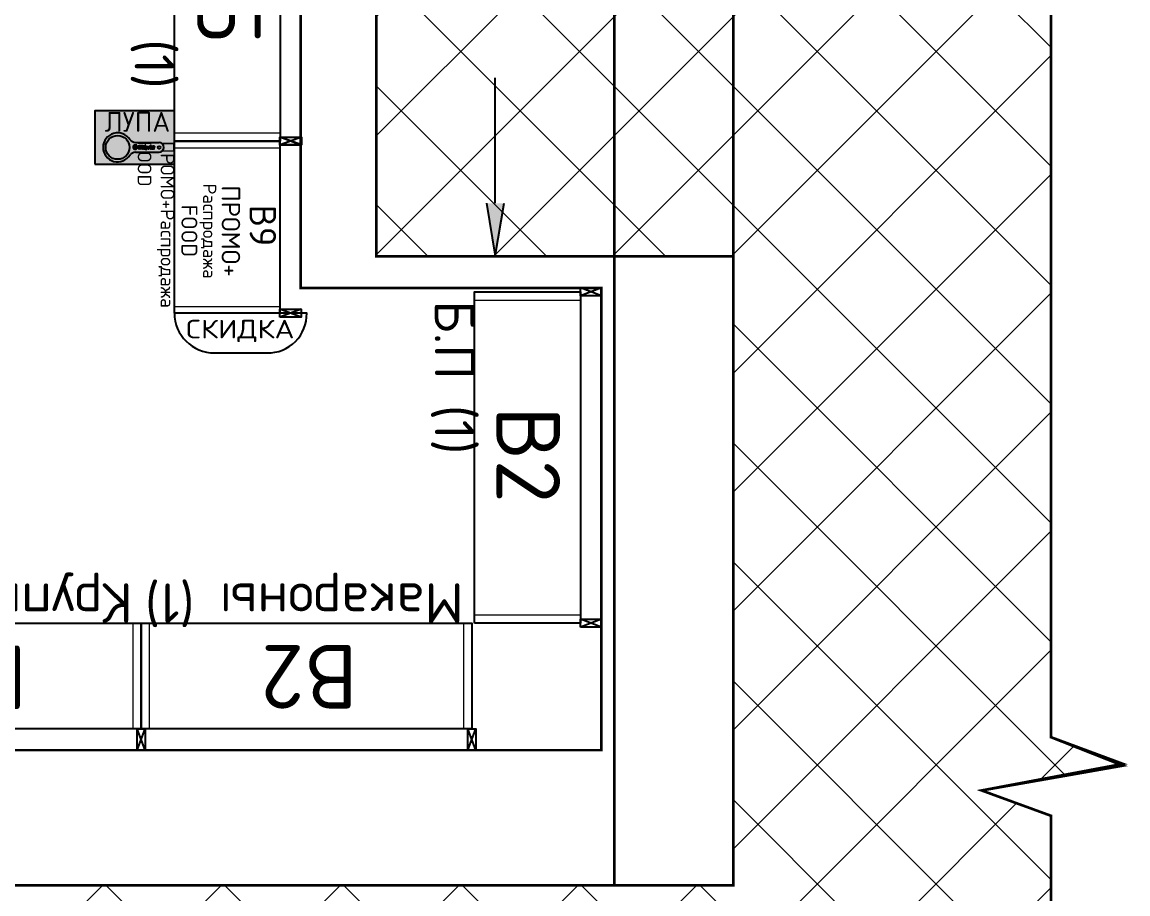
# Model space of a CAD drawing. Extents: x 2032930 to 2119419, y 2254097 to 2318481.
# Drawn here: x 2089750 to 2093928, y 2288472 to 2291763 of the extents above; entities that cross this region are included whole.
import ezdxf
from ezdxf.enums import TextEntityAlignment as Align

# ---------------------------------------------------------------- set-up
doc = ezdxf.new("R2010")
doc.units = 0
doc.header["$LTSCALE"] = 50
doc.layers.get('0').update_dxf_attribs({"linetype": 'CONTINUOUS'})
for name, color, linetype in [('Внутренняя навигация', 7, 'CONTINUOUS'), ('ПОКУПАТЕЛЬСКИЕ ПОТОКИ', 7, 'CONTINUOUS'), ('ТО_ТП', 6, 'CONTINUOUS'), ('ТО_ТП_JDA', 6, 'CONTINUOUS'), ('ТО_ТП_ТЕКСТ JDA', 7, 'CONTINUOUS'), ('ТО_ТП_ХОЛОД', 5, 'CONTINUOUS'), ('ТОВАРНЫЕ ГРУППЫ JDA', 7, 'CONTINUOUS')]:
    doc.layers.add(name, color=color, linetype=linetype)
doc.layers.add('Стены обмер', color=250, linetype='CONTINUOUS', lineweight=20)
doc.layers.add('Территория собственника', color=7, linetype='CONTINUOUS', lineweight=18)
doc.styles.get("Standard").update_dxf_attribs({"font": 'isocpeur.ttf'})

# ---------------------------------------------------------------- blocks, each defined once
blk = doc.blocks.new('*U524')
at = {"layer": 'ТОВАРНЫЕ ГРУППЫ JDA', "insert": (0, 0), "char_height": 150, "width": 1250.407, "attachment_point": 1}
blk.add_mtext('Крупы (1)', dxfattribs=at)
blk = doc.blocks.new('*U534')
at = {"layer": 'ТОВАРНЫЕ ГРУППЫ JDA', "insert": (0, 0), "char_height": 150, "width": 1248, "attachment_point": 1}
blk.add_mtext('Макароны (1)', dxfattribs=at)
blk = doc.blocks.new('*U399')
at = {"layer": 'ТОВАРНЫЕ ГРУППЫ JDA', "insert": (0, 0), "char_height": 150, "width": 1250, "attachment_point": 1}
blk.add_mtext('Б.П (1)', dxfattribs=at)
blk = doc.blocks.new('В15 стеллаж 400')
at = {"layer": 'ТО_ТП', "color": 212, "lineweight": 5}
for p, q in [((-1233.9, -480), (-1233.9, -80)), ((-46.1, -480), (-46.1, -80))]:
    blk.add_line(p, q, dxfattribs=at)
at = {"layer": 'ТО_ТП_JDA'}
blk.add_lwpolyline([(-15, -480), (-1265, -480), (-1265, -80), (-15, -80)], close=True, dxfattribs=at)
at = {"layer": 'ТО_ТП_ТЕКСТ JDA', "lineweight": 40}
blk.add_text('В15', height=240, dxfattribs=at).set_placement((-628.2, -393.9), align=Align.CENTER)
blk = doc.blocks.new('СБ Стойка H1700')
at = {"layer": 'ТО_ТП', "color": 212}
for p, q in [((-30, 0), (0, -80)), ((0, 0), (-30, -80))]:
    blk.add_line(p, q, dxfattribs=at)
blk.add_lwpolyline([(0, -80), (-30, -80), (-30, 0), (0, 0)], close=True, dxfattribs=at)
blk = doc.blocks.new('*U275')
at = {"layer": 'ТО_ТП'}
for p in [(-1250, 0), (0, 0), (0, 0), (0, 0), (-1250, 0)]:
    blk.add_blockref('СБ Стойка H1700', p, dxfattribs=at)
at = {"layer": 'ТО_ТП', "linetype": 'ByBlock'}
blk.add_blockref('В15 стеллаж 400', (0, 0), dxfattribs=at)
blk = doc.blocks.new('В9 стеллаж 400')
at = {"layer": 'ТО_ТП', "color": 212, "lineweight": 5}
for p, q in [((-1233.9, -480), (-1233.9, -80)), ((-46.1, -480), (-46.1, -80))]:
    blk.add_line(p, q, dxfattribs=at)
at = {"layer": 'ТО_ТП_JDA'}
blk.add_lwpolyline([(-15, -480), (-1265, -480), (-1265, -80), (-15, -80)], close=True, dxfattribs=at)
at = {"layer": 'ТО_ТП_ТЕКСТ JDA', "lineweight": 40}
blk.add_text('В9', height=240, dxfattribs=at).set_placement((-644.7, -395), align=Align.CENTER)
blk = doc.blocks.new('*U270')
at = {"layer": 'ТО_ТП'}
for p in [(-1250, 0), (0, 0), (0, 0), (0, 0), (-1250, 0)]:
    blk.add_blockref('СБ Стойка H1700', p, dxfattribs=at)
at = {"layer": 'ТО_ТП', "linetype": 'ByBlock'}
blk.add_blockref('В9 стеллаж 400', (0, 0), dxfattribs=at)
blk = doc.blocks.new('В2 стеллаж 400')
at = {"layer": 'ТО_ТП', "color": 212, "lineweight": 5}
for p, q in [((-1233.9, -480), (-1233.9, -80)), ((-46.1, -480), (-46.1, -80))]:
    blk.add_line(p, q, dxfattribs=at)
at = {"layer": 'ТО_ТП_JDA'}
blk.add_lwpolyline([(-15, -480), (-1265, -480), (-1265, -80), (-15, -80)], close=True, dxfattribs=at)
at = {"layer": 'ТО_ТП_ТЕКСТ JDA', "lineweight": 40}
blk.add_text('В2', height=240, dxfattribs=at).set_placement((-650.7, -397), align=Align.CENTER)
blk = doc.blocks.new('*U274')
at = {"layer": 'ТО_ТП'}
for p in [(-1250, 0), (0, 0), (0, 0), (0, 0), (-1250, 0)]:
    blk.add_blockref('СБ Стойка H1700', p, dxfattribs=at)
at = {"layer": 'ТО_ТП', "linetype": 'ByBlock'}
blk.add_blockref('В2 стеллаж 400', (0, 0), dxfattribs=at)
blk = doc.blocks.new('*U560')
at = {"layer": 'Внутренняя навигация', "color": 30, "true_color": 0xf8991e}
blk.add_lwpolyline([(-348.4, -150), (-149.9, -150, 0.427608), (0, 0), (-500, 0, 0.413653)], format="xyb", close=True, dxfattribs=at)
at = {"layer": 'Внутренняя навигация', "color": 30, "width": 1.2}
blk.add_text('СКИДКА', height=70, dxfattribs=at).set_placement((-251.1, -95), align=Align.CENTER)
blk = doc.blocks.new('*U389')
at = {"layer": 'ТОВАРНЫЕ ГРУППЫ JDA', "insert": (1, -0.2), "char_height": 150, "width": 1250, "attachment_point": 1}
blk.add_mtext('Дет.пит (1)', dxfattribs=at)
blk = doc.blocks.new('СБ Стойка H1700 желтая')
at = {"layer": 'ТО_ТП', "color": 32}
for p, q in [((-30, 0), (0, -80)), ((0, 0), (-30, -80))]:
    blk.add_line(p, q, dxfattribs=at)
blk.add_lwpolyline([(0, -80), (-30, -80), (-30, 0), (0, 0)], close=True, dxfattribs=at)
blk = doc.blocks.new('В9 650 ПРОМО+Распродажа FOOD 400')
at = {"layer": 'ТО_ТП', "color": 32, "lineweight": 5}
for p, q in [((-625, -399), (-625, 0)), ((-25, -399), (-25, 0))]:
    blk.add_line(p, q, dxfattribs=at)
at = {"layer": 'ТО_ТП_JDA', "color": 32}
blk.add_lwpolyline([(-0.3, -399), (-650.3, -399), (-650, 0), (0, 0)], close=True, dxfattribs=at)
at = {"layer": 'ТО_ТП_ТЕКСТ JDA', "color": 7}
blk.add_text('В9', height=100, dxfattribs=at).set_placement((-409.9, -114.7))
for s, height, p in [('ПРОМО+', 70, (-310.2, -220.6)), ('Распродажа', 50, (-310.2, -290.8)), ('FOOD', 60, (-311, -372.4))]:
    blk.add_text(s, height=height, dxfattribs=at).set_placement(p, align=Align.CENTER)
blk = doc.blocks.new('*U764')
at = {"layer": 'ТО_ТП'}
for p in [(-650, 0), (0, 0)]:
    blk.add_blockref('СБ Стойка H1700 желтая', p, dxfattribs=at)
at = {"layer": 'ТО_ТП', "linetype": 'ByBlock'}
blk.add_blockref('В9 650 ПРОМО+Распродажа FOOD 400', (-15, -80), dxfattribs=at)
at = {"layer": 'ТОВАРНЫЕ ГРУППЫ JDA', "insert": (-665, -479), "char_height": 52, "width": 650, "attachment_point": 1}
blk.add_mtext('ПРОМО+Распродажа FOOD', dxfattribs=at)
blk = doc.blocks.new('ЛУПА')
at = {"layer": 'ТО_ТП'}
h = blk.add_hatch(color=2, dxfattribs=at)
h.paths.add_polyline_path([(-202.2, 0), (-202.2, -300.4), (0, -300.4), (0, 0)])
edge = h.paths.add_edge_path(flags=16)
edge.add_arc((-63.9, -57.6), 18, 0, 180, ccw=False)
edge.add_line((-45.9, -57.6), (-45.9, -147.4))
edge.add_arc((-11.3, -142), 35, 188.9816, 227.2648)
edge.add_arc((-63.9, -214.6), 55, 121.6158, 418.3842, ccw=False)
edge.add_arc((-116.5, -142), 35, 312.7352, 351.0184)
edge.add_line((-81.9, -147.4), (-81.9, -57.6))
edge = h.paths.add_edge_path(flags=0)
edge.add_arc((-63.9, -57.6), 5, 90, 450)
edge = h.paths.add_edge_path(flags=0)
edge.add_arc((-63.9, -214.6), 45, 90, 450)
h = blk.add_hatch(color=1, dxfattribs=at)
h.paths.add_polyline_path([(-81.9, -57.6), (-81.9, -147.4, -0.168613), (-92.7, -167.7, 3.532063), (-35.1, -167.7, -0.168613), (-45.9, -147.4), (-45.9, -57.6, 1)])
h.paths.add_polyline_path([(-63.9, -169.6, -1), (-63.9, -259.6, -1)], flags=16)
h.paths.add_polyline_path([(-63.9, -52.6, -1), (-63.9, -62.6, -1)], flags=16)
for color, points in [(62, [(-68.1, -76.5), (-67.1, -76.2, 0.74004), (-67.1, -75.9), (-68.1, -75.7), (-67.1, -75.4, 0.961842), (-67.2, -75.2), (-68.5, -75.5, 0.73587), (-68.5, -75.8), (-67.5, -76.1), (-68.5, -76.3, 0.73587), (-68.5, -76.6), (-67.2, -77, 0.961842), (-67.1, -76.7)]), (62, [(-68.4, -80.3, 0.754331), (-68.1, -81.2), (-67.5, -81.2, 0.754331), (-67.3, -80.3, 0.928267), (-67.4, -80.5, -0.638079), (-67.5, -81), (-68.1, -81, -0.638079), (-68.2, -80.5, 0.928267)]), (62, [(-68.6, -85.6, 0.414214), (-68.5, -85.7), (-67.1, -85.7, 0.414214), (-67, -85.6), (-67, -84.9, 1), (-67.3, -84.9), (-67.3, -85.4, -0.414214), (-67.3, -85.5), (-67.6, -85.5, -0.414214), (-67.7, -85.4), (-67.7, -84.9, 1), (-67.9, -84.9), (-67.9, -85.4, -0.414214), (-68, -85.5), (-68.3, -85.5, -0.414214), (-68.4, -85.4), (-68.4, -84.9, 1), (-68.6, -84.9)]), (62, [(-68.5, -89.9, 1), (-68.5, -90.2), (-67.1, -90.2, 1), (-67.1, -89.9), (-68, -89.5), (-67.1, -89.5, 1), (-67.1, -89.2), (-68.5, -89.2, 1), (-68.5, -89.5), (-67.6, -89.9)]), (62, [(-67.1, -91.5), (-68.5, -91.5, 1), (-68.5, -91.7), (-67.9, -91.7), (-67.9, -92.2), (-68.5, -92.2, 1), (-68.5, -92.4), (-67.1, -92.4, 1), (-67.1, -92.2), (-67.6, -92.2), (-67.6, -91.7), (-67.1, -91.7, 1)]), (62, [(-68.5, -94.4, 1), (-68.4, -94.7), (-67.8, -94.3), (-67.2, -94.7, 1), (-67.1, -94.4), (-68.4, -93.7, 1), (-68.5, -93.9), (-68.1, -94.2)]), (82, [(-71.3, -143.4, 0.139682), (-68.9, -150.1, 0.102383)]), (62, [(-71.3, -143.4, -0.102383), (-68.9, -150.1, 0.531456)])]:
    blk.add_hatch(color=color, dxfattribs=at).paths.add_polyline_path(points)
h = blk.add_hatch(color=62, dxfattribs=at)
h.paths.add_polyline_path([(-68.5, -78.4, 0.737843), (-68.5, -78.6), (-67.2, -79, 0.961842), (-67.1, -78.7), (-67.3, -78.7), (-67.3, -78.3), (-67.1, -78.3, 0.961842), (-67.2, -78)])
h.paths.add_polyline_path([(-67.6, -78.4), (-67.6, -78.6), (-68.1, -78.5)], flags=16)
h = blk.add_hatch(color=62, dxfattribs=at)
h.paths.add_polyline_path([(-67.7, -83, 1), (-68.6, -83), (-68.6, -83.3, 0.414214), (-68.5, -83.5), (-67.1, -83.5, 1), (-67.1, -83.2), (-67.7, -83.2)])
h.paths.add_polyline_path([(-67.9, -83), (-67.9, -83.2, -0.414214), (-68, -83.2), (-68.3, -83.2, -0.414214), (-68.4, -83.2), (-68.4, -83, -1)], flags=16)
at = {"layer": 'ТО_ТП', "true_color": 0xf5fef1}
h = blk.add_hatch(color=7, dxfattribs=at)
h.paths.add_polyline_path([(-61.4, -81.9), (-60.3, -82), (-59.4, -81.8), (-58.9, -81.4), (-58.6, -80.7), (-58.9, -79.8), (-59.2, -79.3), (-59.9, -78.8), (-60.8, -77.9), (-60.9, -77.6), (-59.1, -77.9), (-58.8, -77.9), (-58.9, -76.4), (-59.4, -76.2), (-65.3, -75), (-65.5, -75), (-65.5, -76.5), (-65.1, -76.8), (-65.5, -77.1), (-65.6, -78.7), (-65.5, -79.3), (-64.9, -79.9), (-64, -80.6), (-63.1, -81.2), (-62.3, -81.6)])
h.paths.add_polyline_path([(-62, -80.2), (-63, -79.6), (-63.8, -79.1), (-64.4, -78.4), (-64.4, -77), (-64.2, -77), (-63.3, -77.3), (-62.1, -77.9), (-61.2, -78.7), (-60.7, -79.1), (-60.5, -80), (-61, -80.3)], flags=16)
for points in [[(-59.2, -88.1), (-58.8, -88), (-58.8, -86.6), (-59.1, -86.2), (-59.8, -86.2), (-61.1, -86.1), (-62, -85.8), (-61.3, -85.2), (-59, -84.5), (-58.8, -84.1), (-58.8, -82.5), (-59.2, -82.3), (-59.8, -82.5), (-60.3, -82.8), (-61.8, -83.6), (-62.5, -84), (-63.3, -83.3), (-64.2, -82.1), (-64.9, -81.5), (-65.3, -81), (-65.4, -81), (-65.5, -81.3), (-65.5, -82.3), (-65.5, -82.8), (-65.4, -83.1), (-64.8, -83.6), (-64.2, -84.1), (-63, -85.2), (-63.1, -85.5), (-63.4, -85.4), (-64.3, -85.2), (-64.9, -85.2), (-65.5, -85), (-65.6, -85.2), (-65.6, -86.5), (-65.5, -86.8)], [(-67.9, -137.7), (-66.9, -137.7), (-67, -137.1), (-67.3, -135.1), (-67.3, -133.9), (-58.7, -135.7), (-58.7, -133.7), (-67.6, -132.1), (-67.9, -129.6), (-59.7, -131.1), (-58.6, -131.2), (-58.7, -129.4), (-68.1, -127.8), (-68.2, -126.1), (-68.1, -121.3), (-68, -117.9), (-67.7, -113.6), (-67.4, -110.6), (-68.5, -110.5), (-68.7, -112), (-69.4, -118.1), (-69.5, -122.8), (-69.5, -126.9), (-69.1, -131.5), (-68.3, -136.3)], [(-68.3, -108.3), (-68.4, -109.4), (-67.3, -109.5), (-67.2, -108.4)], [(-68.1, -107.2), (-67.1, -107.3), (-67, -106.2), (-68, -106.1)], [(-62.1, -93.9), (-61.5, -93.9), (-60.9, -93.7), (-60.7, -93.4), (-60.6, -92.7), (-60.7, -92.2), (-61.3, -91.4), (-62, -90.6), (-62.4, -90.2), (-59.2, -90.7), (-58.9, -90.6), (-59, -88.9), (-59.2, -88.6), (-65.3, -87.7), (-65.6, -87.9), (-65.5, -89.5), (-65.1, -89.6), (-64.1, -89.9), (-63.4, -90.5), (-62.6, -91.5), (-62.7, -92), (-63.1, -92.2), (-63.8, -92), (-64.5, -91.8), (-65.4, -91.7), (-65.6, -91.9), (-65.5, -93.1), (-65.5, -93.3)], [(-65.5, -121), (-59.2, -122.4), (-58.7, -122.3), (-58.7, -120.7), (-59, -120.5), (-60.2, -120.4), (-61.6, -119.8), (-62.7, -119.3), (-63.4, -118.4), (-63.7, -117.5), (-61.7, -117.7), (-59, -118.6), (-58.7, -118.5), (-58.8, -117.3), (-59.2, -117.1), (-61.6, -116.4), (-62.8, -115.6), (-63.7, -114.3), (-63.7, -113.9), (-62.9, -113.9), (-59, -114.6), (-58.8, -114.5), (-58.8, -113.4), (-59.4, -113.1), (-64.5, -112.2), (-65.4, -112.6), (-65.5, -113.6), (-64.9, -114.4), (-63.2, -116.3), (-65.1, -116.2), (-65.4, -116.4), (-65.5, -117.4), (-65.3, -117.7), (-64.9, -118.3), (-64, -119.2), (-63.5, -119.6), (-63.5, -119.8), (-65.5, -119.2)]]:
    blk.add_hatch(color=7, dxfattribs=at).paths.add_polyline_path(points)
at = {"layer": 'ТО_ТП'}
h = blk.add_hatch(color=62, dxfattribs=at)
h.paths.add_polyline_path([(-68.6, -87.8, 0.414214), (-68.5, -88), (-67.1, -88, 0.414214), (-67, -87.8), (-67, -87.3, 0.414214), (-67.3, -87), (-67.5, -87, 0.383716), (-67.8, -87.3, 0.169792), (-68.1, -87.2), (-68.3, -87.2, 0.414214), (-68.6, -87.4)])
h.paths.add_polyline_path([(-67.7, -87.7), (-67.7, -87.4, -0.340247), (-67.5, -87.2, -0.357412), (-67.3, -87.4), (-67.3, -87.7)], flags=16)
h.paths.add_polyline_path([(-68.4, -87.7), (-68.4, -87.6, -0.35716), (-68.2, -87.4, -0.324936), (-67.9, -87.6), (-67.9, -87.7)], flags=16)
at = {"layer": 'ТО_ТП', "true_color": 0xf5fef1}
h = blk.add_hatch(color=7, dxfattribs=at)
h.paths.add_polyline_path([(-62.4, -112), (-61.4, -112.2), (-60.5, -112.3), (-59.9, -112.2), (-59.2, -111.9), (-58.8, -111.5), (-58.6, -110.1), (-58.7, -109), (-58.9, -108.2), (-59.3, -107.7), (-60.1, -107.4), (-60.3, -107.7), (-60.3, -108), (-60.1, -108.6), (-60, -109.2), (-60, -110.2), (-60.8, -111), (-61.7, -111), (-61.6, -110.2), (-61.6, -109.3), (-61.8, -108.7), (-61.9, -108.1), (-62.5, -107.6), (-63, -107.2), (-63.7, -106.8), (-64.3, -106.7), (-64.9, -106.9), (-65.3, -107.1), (-65.5, -107.5), (-65.6, -108.1), (-65.5, -108.7), (-65.5, -109.3), (-65.4, -109.8), (-65.1, -110.3), (-64.7, -110.8), (-64.2, -111.3), (-63.5, -111.6)])
h.paths.add_polyline_path([(-64.2, -109.6), (-64.3, -109), (-64.2, -108.4), (-63.8, -108.2), (-63, -108.7), (-62.8, -109.6), (-62.8, -110.3), (-62.8, -110.7), (-63.7, -110.4)], flags=16)
h = blk.add_hatch(color=7, dxfattribs=at)
h.paths.add_polyline_path([(-61.9, -100.4), (-60.1, -100.4), (-59.5, -100.1), (-58.8, -99.4), (-58.5, -98.5), (-58.6, -96.7), (-59.6, -95.5), (-61.3, -94.5), (-62.3, -94.2), (-63.9, -94), (-64.7, -94.4), (-65.3, -95.1), (-65.5, -95.7), (-65.5, -97.1), (-65.3, -98.2), (-64.7, -98.7), (-64.5, -99.1), (-62.8, -100.2)])
h.paths.add_polyline_path([(-62.7, -98.5), (-63.8, -97.8), (-64.2, -97.4), (-64.3, -96.7), (-64, -96), (-63, -95.9), (-62, -96.1), (-61.1, -96.4), (-60.3, -96.6), (-60, -97.4), (-60, -98.4), (-60.3, -98.6), (-61.6, -98.6)], flags=16)
h = blk.add_hatch(color=7, dxfattribs=at)
h.paths.add_polyline_path([(-65.4, -106), (-56.1, -107.8), (-55.9, -107.7), (-55.9, -106.4), (-56.2, -106.1), (-57.3, -105.9), (-57.9, -105.6), (-58.7, -105.6), (-58.7, -104.6), (-58.6, -103.7), (-59.4, -102.5), (-60.5, -101.4), (-61.6, -100.8), (-62.9, -100.5), (-64.2, -100.3), (-65.2, -100.5), (-65.5, -100.9), (-65.5, -101.8), (-65.4, -102.7), (-64.8, -103.4), (-63.9, -103.9), (-63.3, -104.4), (-63.3, -104.7), (-65.4, -104.3)])
h.paths.add_polyline_path([(-63, -103.7), (-63.4, -103.4), (-63.9, -103), (-63.8, -102.3), (-63.6, -102), (-61.8, -102.4), (-61.2, -102.7), (-60.1, -103.6), (-60, -104.4), (-60.1, -105.4), (-60.5, -105.4)], flags=16)
h = blk.add_hatch(color=7, dxfattribs=at)
h.paths.add_polyline_path([(-65.4, -125.8), (-64.9, -126.7), (-64.4, -127.3), (-63.7, -127.8), (-62.9, -127.8), (-62.5, -127.6), (-62.1, -127.1), (-61.9, -126.5), (-59.4, -128.8), (-58.9, -129), (-58.7, -128.7), (-58.6, -127.7), (-58.8, -127.4), (-61.6, -125.2), (-61.8, -124.8), (-61.6, -124.6), (-59.5, -125.2), (-58.9, -125.3), (-58.7, -125.2), (-58.7, -123.6), (-58.8, -123.4), (-65.4, -122.4), (-65.5, -125)])
h.paths.add_polyline_path([(-64.3, -125.4), (-64.3, -124.3), (-64.3, -124.2), (-62.6, -124.5), (-62.6, -125.7), (-62.9, -126.2), (-63.7, -126.1)], flags=16)
h = blk.add_hatch(color=7, dxfattribs=at)
h.paths.add_polyline_path([(-71.8, -145.3, 10.87382), (-70.2, -142.9, -0.05711), (-69.2, -143.5, -0.814001), (-58.3, -150.8, 0.101464), (-59.2, -146.9, 0.170285), (-61.3, -144.8, 0.100507), (-62.2, -144.5, 0.061949), (-63.4, -144.5, 0.137499), (-64.6, -145.1, 0.171574), (-65.6, -146.8, 0.107239), (-65.3, -149.3, -0.41491), (-65.4, -149.4), (-66.5, -149.3, 0.323228), (-66.6, -149.3), (-67.6, -150.9, 0.559883), (-67.6, -151), (-63.4, -151.8, 0.667503), (-63.3, -151.6, -0.060013), (-63.9, -149.9, -0.175402), (-63.6, -148.1, -0.184638), (-63, -147.5, -0.256132), (-61.7, -147.7, -0.184413), (-60.5, -149.2, -0.120265), (-60.4, -152.2, 0.382377), (-60.3, -152.3), (-59.4, -152.6, -0.745905), (-71.1, -147.5, 0.075641), (-68.9, -151.4, 0.654966), (-72.1, -142.4, 0.049676)])
h.paths.add_polyline_path([(-71.3, -143.4, -0.531456), (-68.9, -150.1, -0.139682)], flags=16)
at = {"layer": 'ТО_ТП'}
h = blk.add_hatch(color=1, dxfattribs=at)
edge = h.paths.add_edge_path(flags=16)
edge.add_arc((-67.3, -143.8), 0.561, 90, 450)
edge = h.paths.add_edge_path()
edge.add_arc((-64.5, -148.3), 6.67, 172.9654, 319.8432)
edge.add_arc((-57.3, -142.2), 14.8, 200.9336, 218.2362)
edge.add_arc((-72.5, -147.6), 5.19, 312.9717, 445.8655)
edge.add_arc((-64.5, -148.3), 6.67, 337.8169, 494.3993)
edge.add_arc((-68.4, -151.1), 10.1, 361.744, 384.9186)
edge.add_arc((-63.2, -148.8), 4.41, 384.9813, 423.637)
edge.add_arc((-62.6, -147), 2.54, 419.0196, 441.9771)
edge.add_arc((-62.8, -149), 4.56, 443.0987, 457.2782)
edge.add_arc((-62.9, -147), 2.58, 100.7079, 132.024)
edge.add_arc((-62.6, -147.3), 2.96, 131.665, 170.6077)
edge.add_arc((-59.9, -147.5), 5.75, 173.5416, 198.0254)
edge.add_arc((-65.4, -149.3), 0.125, 282.6198, 372.7559)
edge.add_line((-66.5, -149.3), (-65.4, -149.4))
edge.add_arc((-66.5, -149.4), 0.166, 440.9581, 514.1446)
edge.add_line((-67.6, -150.9), (-66.6, -149.3))
edge.add_arc((-67.5, -150.9), 0.0965, 137.8803, 254.8552)
edge.add_line((-67.6, -151), (-63.4, -151.8))
edge.add_arc((-63.4, -151.7), 0.148, 259.8696, 394.7625)
edge.add_arc((-56.7, -148.2), 7.45, 193.823, 207.5605)
edge.add_arc((-61.3, -149.4), 2.7, 151.2534, 191.0477)
edge.add_arc((-62.5, -148.7), 1.28, 111.8816, 153.7262)
edge.add_arc((-62.5, -148.7), 1.34, 414.5287, 471.9946)
edge.add_arc((-63.1, -150), 2.75, 376.814, 418.6089)
edge.add_arc((-66.5, -150.8), 6.26, 347.5342, 374.9652)
edge.add_arc((-60.3, -152.2), 0.153, 179.5059, 263.2087)
edge.add_line((-60.3, -152.3), (-59.4, -152.6))
h = blk.add_hatch(color=1, dxfattribs=at)
h.paths.add_polyline_path([(-67.5, -151, -0.608241), (-67.6, -150.9), (-66.6, -149.3, -0.330653), (-66.5, -149.3), (-65.4, -149.4, 0.41491), (-65.3, -149.3, -0.107239), (-65.6, -146.8, -0.171574), (-64.6, -145.1, -0.137499), (-63.4, -144.5, -0.061949), (-62.2, -144.5, -0.100507), (-61.3, -144.8, -0.170285), (-59.2, -146.9, -0.101464), (-58.3, -150.8, 0.814001), (-69.2, -143.5, -0.453449), (-68.9, -151.4, -0.075641), (-71.1, -147.5, 0.745905), (-59.4, -152.6), (-60.3, -152.3, -0.382377), (-60.4, -152.2, 0.120265), (-60.5, -149.2, 0.184413), (-61.7, -147.7, 0.256132), (-63, -147.5, 0.184638), (-63.6, -148.1, 0.175402), (-63.9, -149.9, 0.060013), (-63.3, -151.6, -0.678693), (-63.4, -151.8)])
h.paths.add_polyline_path([(-67.3, -144.3, -1), (-67.3, -143.2, -1)], flags=16)
h.paths.add_polyline_path([(-67, -143.5), (-67.3, -143.8), (-67.3, -143.6, 0.456115), (-67.7, -143.6), (-67.7, -144), (-66.9, -144, -3.609593)], flags=0)
h.paths.add_polyline_path([(-66.9, -143.9), (-67.2, -143.9), (-66.9, -143.6, -0.158239)], flags=0)
h.paths.add_polyline_path([(-67.4, -143.9), (-67.7, -143.9), (-67.7, -143.6, -0.406434), (-67.4, -143.6)], flags=0)
h = blk.add_hatch(color=255, dxfattribs=at)
h.paths.add_polyline_path([(-67.3, -144.3, 1), (-67.3, -143.2, 1)])
h.paths.add_polyline_path([(-67.7, -143.9), (-67.7, -143.6, -0.406434), (-67.4, -143.6), (-67.4, -143.9)], flags=16)
h.paths.add_polyline_path([(-66.9, -144, -3.609593), (-67, -143.5), (-67.3, -143.8), (-67.3, -143.6, 0.456115), (-67.7, -143.6), (-67.7, -144)], flags=16)
h.paths.add_polyline_path([(-67.2, -143.9), (-66.9, -143.6, -0.158239), (-66.9, -143.9)], flags=16)
at = {"layer": 'ТО_ТП', "true_color": 0xf0ffff}
blk.add_hatch(color=7, dxfattribs=at).paths.add_polyline_path([(-63.9, -169.6, 1), (-63.9, -259.6, 1)])
at = {"color": 5}
blk.add_lwpolyline([(0, -300.4), (0, 0), (-202.2, 0), (-202.2, -300.4)], close=True, dxfattribs=at)
at = {"layer": 'ТО_ТП'}
for p, q in [((-81.9, -147.4), (-81.9, -57.6)), ((-45.9, -147.4), (-45.9, -57.6))]:
    blk.add_line(p, q, dxfattribs=at)
at = {"layer": 'ТО_ТП', "color": 62}
for p, q in [((-68.6, -83), (-68.6, -83.3)), ((-68.5, -75.5), (-67.2, -75.2)), ((-68.5, -75.8), (-67.5, -76.1)), ((-68.5, -76.3), (-67.5, -76.1)), ((-68.5, -76.6), (-67.2, -77)), ((-68.5, -78.4), (-67.2, -78)), ((-68.5, -78.6), (-67.2, -79)), ((-68.5, -83.5), (-67.1, -83.5)), ((-68.4, -83), (-68.4, -83.2)), ((-68.3, -83.2), (-68, -83.2)), ((-68.1, -75.7), (-67.1, -75.4)), ((-68.1, -75.7), (-67.1, -75.9)), ((-68.1, -76.5), (-67.1, -76.2)), ((-68.1, -76.5), (-67.1, -76.7)), ((-68.1, -78.5), (-67.6, -78.4)), ((-68.1, -78.5), (-67.6, -78.6)), ((-68.1, -81), (-67.5, -81)), ((-68.1, -81.2), (-67.5, -81.2)), ((-67.9, -83), (-67.9, -83.2)), ((-67.7, -83), (-67.7, -83.2)), ((-67.7, -83.2), (-67.1, -83.2)), ((-67.6, -78.6), (-67.6, -78.4)), ((-67.3, -78.3), (-67.1, -78.3)), ((-67.3, -78.7), (-67.3, -78.3)), ((-67.3, -78.7), (-67.1, -78.7)), ((-68.6, -85.6), (-68.6, -84.9)), ((-68.6, -87.8), (-68.6, -87.4)), ((-68.5, -85.7), (-67.1, -85.7)), ((-68.5, -88), (-67.1, -88)), ((-68.5, -89.2), (-67.1, -89.2)), ((-68.5, -89.5), (-67.6, -89.9)), ((-68.5, -89.9), (-67.6, -89.9)), ((-68.5, -90.2), (-67.1, -90.2)), ((-68.5, -91.5), (-67.1, -91.5)), ((-68.5, -91.7), (-67.9, -91.7)), ((-68.5, -92.2), (-67.9, -92.2)), ((-68.5, -92.4), (-67.1, -92.4)), ((-68.1, -94.2), (-68.5, -93.9)), ((-68.1, -94.2), (-68.5, -94.4)), ((-68.4, -84.9), (-68.4, -85.4)), ((-68.4, -87.7), (-68.4, -87.6)), ((-68.4, -87.7), (-67.9, -87.7)), ((-67.1, -94.4), (-68.4, -93.7)), ((-67.8, -94.3), (-68.4, -94.7)), ((-68.3, -85.5), (-68, -85.5)), ((-68.3, -87.2), (-68.1, -87.2)), ((-68, -89.5), (-67.1, -89.5)), ((-68, -89.5), (-67.1, -89.9)), ((-67.9, -84.9), (-67.9, -85.4)), ((-67.9, -87.6), (-67.9, -87.7)), ((-67.9, -91.7), (-67.9, -92.2)), ((-67.2, -94.7), (-67.8, -94.3)), ((-67.7, -84.9), (-67.7, -85.4)), ((-67.7, -87.4), (-67.7, -87.7)), ((-67.7, -87.7), (-67.3, -87.7)), ((-67.6, -85.5), (-67.3, -85.5)), ((-67.6, -91.7), (-67.1, -91.7)), ((-67.6, -91.7), (-67.6, -92.2)), ((-67.6, -92.2), (-67.1, -92.2)), ((-67.5, -87), (-67.3, -87)), ((-67.3, -84.9), (-67.3, -85.4)), ((-67.3, -87.7), (-67.3, -87.4)), ((-67, -85.6), (-67, -84.9)), ((-67, -87.8), (-67, -87.3))]:
    blk.add_line(p, q, dxfattribs=at)
at = {"layer": 'ТО_ТП', "color": 1}
for p, q in [((-69.4, -118.1), (-69.5, -122.8)), ((-69.5, -122.8), (-69.5, -126.9)), ((-68.7, -112), (-69.4, -118.1)), ((-68.5, -110.5), (-68.7, -112)), ((-67.4, -110.6), (-68.5, -110.5)), ((-68.4, -109.4), (-68.3, -108.3)), ((-68.4, -109.4), (-67.3, -109.5)), ((-68.3, -108.3), (-67.2, -108.4)), ((-68.2, -126.1), (-68.1, -121.3)), ((-68.1, -107.2), (-68, -106.1)), ((-68.1, -107.2), (-67.1, -107.3)), ((-68.1, -121.3), (-68, -117.9)), ((-68, -106.1), (-67, -106.2)), ((-68, -117.9), (-67.7, -113.6)), ((-67.7, -113.6), (-67.4, -110.6)), ((-67.3, -109.5), (-67.2, -108.4)), ((-67.1, -107.3), (-67, -106.2)), ((-69.5, -126.9), (-69.1, -131.5)), ((-69.1, -131.5), (-68.3, -136.3)), ((-68.3, -136.3), (-67.9, -137.7)), ((-68.1, -127.8), (-68.2, -126.1)), ((-58.7, -129.4), (-68.1, -127.8)), ((-67.9, -129.6), (-59.7, -131.1)), ((-67.6, -132.1), (-67.9, -129.6)), ((-67.9, -137.7), (-66.9, -137.7)), ((-58.7, -133.7), (-67.6, -132.1)), ((-67.6, -150.9), (-66.6, -149.3)), ((-67.6, -151), (-63.4, -151.8)), ((-67.3, -133.9), (-58.7, -135.7)), ((-67.3, -135.1), (-67.3, -133.9)), ((-67, -137.1), (-67.3, -135.1)), ((-66.9, -137.7), (-67, -137.1)), ((-66.5, -149.3), (-65.4, -149.4)), ((-60.3, -152.3), (-59.4, -152.6)), ((-59.7, -131.1), (-58.6, -131.2)), ((-58.6, -131.2), (-58.7, -129.4)), ((-58.7, -135.7), (-58.7, -133.7))]:
    blk.add_line(p, q, dxfattribs=at)
at = {"layer": 'ТО_ТП', "color": 255}
for p, q in [((-67.7, -144), (-67.7, -143.6)), ((-67.7, -143.9), (-67.7, -143.6)), ((-67.7, -143.9), (-67.4, -143.9)), ((-67.7, -144), (-66.9, -144)), ((-67.4, -143.9), (-67.4, -143.6)), ((-67, -143.5), (-67.3, -143.8)), ((-67.3, -143.8), (-67.3, -143.6)), ((-66.9, -143.6), (-67.2, -143.9)), ((-67.2, -143.9), (-66.9, -143.9))]:
    blk.add_line(p, q, dxfattribs=at)
at = {"layer": 'ТО_ТП', "color": 1}
for points in [[(-65.5, -75), (-65.5, -76.5), (-65.1, -76.8), (-65.5, -77.1), (-65.6, -78.7), (-65.5, -79.3), (-64.9, -79.9), (-64, -80.6), (-63.1, -81.2), (-62.3, -81.6), (-61.4, -81.9), (-60.3, -82), (-59.4, -81.8), (-58.9, -81.4), (-58.6, -80.7), (-58.9, -79.8), (-59.2, -79.3), (-59.9, -78.8), (-60.8, -77.9), (-60.9, -77.6), (-59.1, -77.9), (-58.8, -77.9), (-58.9, -76.4), (-59.4, -76.2), (-65.3, -75)], [(-65.5, -86.8), (-59.2, -88.1), (-58.8, -88), (-58.8, -86.6), (-59.1, -86.2), (-59.8, -86.2), (-61.1, -86.1), (-62, -85.8), (-61.3, -85.2), (-59, -84.5), (-58.8, -84.1), (-58.8, -82.5), (-59.2, -82.3), (-59.8, -82.5), (-60.3, -82.8), (-61.8, -83.6), (-62.4, -83.9), (-62.6, -83.9), (-63.3, -83.3), (-64.2, -82.1), (-64.9, -81.5), (-65.3, -81), (-65.4, -81), (-65.5, -81.3), (-65.5, -82.3), (-65.5, -82.8), (-65.4, -83.1), (-64.8, -83.6), (-64.2, -84.1), (-63.2, -85), (-63, -85.3), (-63.1, -85.5), (-63.4, -85.4), (-64.3, -85.2), (-64.9, -85.2), (-65.5, -85), (-65.6, -85.2), (-65.6, -86.5)], [(-64.4, -77), (-64.4, -78.4), (-63.8, -79.1), (-63, -79.6), (-62, -80.2), (-61, -80.3), (-60.6, -80.1), (-60.5, -79.8), (-60.7, -79.1), (-61.2, -78.7), (-62.1, -77.9), (-63.3, -77.3), (-64.2, -77)], [(-65.5, -93.3), (-62.1, -93.9), (-61.5, -93.9), (-60.9, -93.7), (-60.7, -93.4), (-60.6, -92.7), (-60.7, -92.2), (-61.3, -91.4), (-62, -90.6), (-62.4, -90.2), (-59.2, -90.7), (-58.9, -90.6), (-59, -88.9), (-59.2, -88.6), (-65.3, -87.7), (-65.6, -87.9), (-65.5, -89.5), (-65.1, -89.6), (-64.1, -89.9), (-63.4, -90.5), (-62.8, -91.2), (-62.6, -91.6), (-62.7, -92), (-63.1, -92.2), (-63.8, -92), (-64.5, -91.8), (-65.4, -91.7), (-65.6, -91.9), (-65.5, -93.1)], [(-60.3, -108), (-60.1, -108.6), (-60, -109.2), (-60, -110), (-60.1, -110.3), (-60.5, -110.7), (-60.9, -111), (-61.5, -111), (-61.7, -110.8), (-61.6, -110.2), (-61.6, -109.3), (-61.8, -108.7), (-61.9, -108.1), (-62.5, -107.6), (-63, -107.2), (-63.7, -106.8), (-64.3, -106.7), (-64.9, -106.9), (-65.3, -107.1), (-65.5, -107.5), (-65.6, -108.1), (-65.5, -108.7), (-65.5, -109.3), (-65.4, -109.8), (-65.1, -110.3), (-64.7, -110.8), (-64.2, -111.3), (-63.5, -111.6), (-62.4, -112), (-61.4, -112.2), (-60.5, -112.3), (-59.9, -112.2), (-59.2, -111.9), (-58.8, -111.5), (-58.6, -110.1), (-58.7, -109), (-58.9, -108.2), (-59.3, -107.7), (-60.1, -107.4), (-60.3, -107.7), (-60.3, -107.9)], [(-64.5, -99.1), (-62.8, -100.2), (-61.9, -100.4), (-60.1, -100.4), (-59.5, -100.1), (-58.8, -99.4), (-58.5, -98.5), (-58.6, -96.7), (-59.6, -95.5), (-61.3, -94.5), (-62.3, -94.2), (-63.9, -94), (-64.7, -94.4), (-65.3, -95.1), (-65.5, -95.7), (-65.5, -97.1), (-65.3, -98.2), (-64.7, -98.7)], [(-65.4, -106), (-56.1, -107.8), (-55.9, -107.7), (-55.9, -106.4), (-56.2, -106.1), (-57.3, -105.9), (-57.9, -105.6), (-58.7, -105.6), (-58.7, -104.6), (-58.6, -103.7), (-59.4, -102.5), (-60.5, -101.4), (-61.6, -100.8), (-62.9, -100.5), (-64.2, -100.3), (-65.2, -100.5), (-65.5, -100.9), (-65.5, -101.8), (-65.4, -102.7), (-64.8, -103.4), (-63.9, -103.9), (-63.3, -104.4), (-63.3, -104.7), (-65.4, -104.3)], [(-65.5, -121), (-59.2, -122.4), (-58.7, -122.3), (-58.7, -120.7), (-59, -120.5), (-60.2, -120.4), (-61.6, -119.8), (-62.7, -119.3), (-63.4, -118.4), (-63.7, -117.5), (-61.7, -117.7), (-59, -118.6), (-58.7, -118.5), (-58.8, -117.3), (-59.2, -117.1), (-61.6, -116.4), (-62.8, -115.6), (-63.7, -114.3), (-63.7, -113.9), (-62.9, -113.9), (-59, -114.6), (-58.8, -114.5), (-58.8, -113.4), (-59.4, -113.1), (-64.5, -112.2), (-65.4, -112.6), (-65.5, -113.6), (-64.9, -114.4), (-63.4, -116.1), (-63.4, -116.3), (-65.1, -116.2), (-65.4, -116.4), (-65.5, -117.4), (-65.3, -117.7), (-64.9, -118.3), (-64, -119.2), (-63.5, -119.6), (-63.5, -119.8), (-65.5, -119.2)], [(-58.7, -128.7), (-58.9, -129), (-59.4, -128.8), (-61.9, -126.5), (-62.1, -127.1), (-62.5, -127.6), (-62.9, -127.8), (-63.7, -127.8), (-64.4, -127.3), (-64.9, -126.7), (-65.4, -125.8), (-65.5, -125), (-65.4, -122.4), (-58.8, -123.4), (-58.7, -123.6), (-58.7, -125.2), (-58.9, -125.3), (-59.5, -125.2), (-61.6, -124.6), (-61.8, -124.8), (-61.6, -125.2), (-58.8, -127.4), (-58.6, -127.7)], [(-63.7, -97.9), (-62.7, -98.5), (-61.6, -98.6), (-60.3, -98.6), (-60, -98.4), (-60, -97.4), (-60.3, -96.6), (-61.1, -96.4), (-62, -96.1), (-63, -95.9), (-64, -96), (-64.3, -96.7), (-64.2, -97.4), (-63.9, -97.8)], [(-62.8, -110.7), (-63.7, -110.4), (-64.2, -109.6), (-64.3, -109), (-64.2, -108.4), (-63.8, -108.2), (-63.3, -108.5), (-62.9, -108.9), (-62.8, -109.6), (-62.8, -110.3)], [(-64.3, -124.3), (-64.3, -125.4), (-63.7, -126.1), (-62.9, -126.2), (-62.6, -125.7), (-62.6, -124.5), (-64.3, -124.2)], [(-63, -103.7), (-60.5, -105.4), (-60.1, -105.4), (-60, -104.4), (-60.1, -103.6), (-61.2, -102.7), (-61.8, -102.4), (-63.6, -102), (-63.8, -102.3), (-63.9, -103), (-63.4, -103.4)]]:
    blk.add_lwpolyline(points, close=True, dxfattribs=at)
at = {"layer": 'ТО_ТП'}
for centre, radius in [((-63.9, -57.6), 5), ((-63.9, -214.6), 45)]:
    blk.add_circle(centre, radius, dxfattribs=at)
at = {"layer": 'ТО_ТП', "color": 255}
blk.add_circle((-67.3, -143.8), 0.561, dxfattribs=at)
at = {"layer": 'ТО_ТП'}
for centre, radius, start, end in [((-63.9, -57.6), 18, 0, 180), ((-116.5, -142), 35, 312.7352, 351.0184), ((-11.3, -142), 35, 188.9816, 227.2648), ((-63.9, -214.6), 55, 121.6158, 58.3842)]:
    blk.add_arc(centre, radius, start, end, dxfattribs=at)
at = {"layer": 'ТО_ТП', "color": 62}
for centre, radius, start, end in [((-68.4, -75.7), 0.164, 105.7855, 260.1262), ((-68.4, -76.5), 0.164, 105.7855, 260.1262), ((-68.5, -78.5), 0.136, 100.6693, 257.5926), ((-68.1, -80.7), 0.505, 119.5558, 267.259), ((-68.1, -83), 0.48, 0, 180), ((-68.5, -83.3), 0.12, 180, 270), ((-68.3, -80.4), 0.12, 304.6052, 120.2143), ((-68.1, -83), 0.245, 0, 180), ((-68.3, -83.2), 0.064, 180, 270), ((-68.1, -80.7), 0.283, 126.3171, 255.4615), ((-68, -83.2), 0.064, 270, 0), ((-67.5, -80.7), 0.505, 272.741, 60.4442), ((-67.6, -80.7), 0.283, 284.5385, 53.6829), ((-67.3, -80.4), 0.12, 59.7857, 235.3948), ((-67.1, -75.3), 0.12, 285.9364, 101.4793), ((-67.1, -76.9), 0.12, 258.5207, 74.0636), ((-67.1, -78.1), 0.12, 285.9364, 101.4793), ((-67.1, -78.9), 0.12, 258.5207, 74.0636), ((-67.2, -76.1), 0.16, 280.0137, 76.6114), ((-67.1, -83.3), 0.12, 270, 90), ((-68.5, -84.9), 0.12, 0, 180), ((-68.5, -85.6), 0.12, 180, 270), ((-68.3, -87.4), 0.276, 90, 180), ((-68.5, -87.8), 0.12, 180, 270), ((-68.5, -89.3), 0.12, 90, 270), ((-68.5, -90.1), 0.12, 90, 270), ((-68.5, -91.6), 0.12, 90, 270), ((-68.5, -92.3), 0.12, 90, 270), ((-68.5, -93.8), 0.12, 62.1027, 242.1027), ((-68.5, -94.6), 0.12, 117.8973, 297.8973), ((-68.3, -85.4), 0.064, 180, 270), ((-68.2, -87.6), 0.207, 88.2592, 166.878), ((-68.2, -87.6), 0.245, 20.3083, 92.3116), ((-68.1, -87.6), 0.411, 45.4824, 84.0282), ((-68, -85.4), 0.064, 270, 0), ((-67.8, -84.9), 0.12, 0, 180), ((-67.5, -87.3), 0.304, 89.1892, 174.7812), ((-67.6, -85.4), 0.064, 180, 270), ((-67.5, -87.5), 0.226, 87.9281, 163.0909), ((-67.5, -87.4), 0.207, 13.0654, 91.7353), ((-67.1, -84.9), 0.12, 0, 180), ((-67.3, -85.4), 0.064, 270, 0), ((-67.3, -87.3), 0.276, 0, 90), ((-67.1, -94.6), 0.12, 242.1027, 62.1027), ((-67.1, -85.6), 0.12, 270, 0), ((-67.1, -87.8), 0.12, 270, 0), ((-67.1, -89.3), 0.12, 270, 90), ((-67.1, -90.1), 0.12, 270, 90), ((-67.1, -91.6), 0.12, 270, 90), ((-67.1, -92.3), 0.12, 270, 90), ((-72.4, -147.5), 4.29, 323.9396, 75.8944), ((-86.3, -152.6), 17.5, 8.2255, 31.6085)]:
    blk.add_arc(centre, radius, start, end, dxfattribs=at)
at = {"layer": 'ТО_ТП', "color": 255}
for centre, radius, start, end in [((-64.5, -148.4), 7.88, 156.3835, 135.366), ((-57.3, -142.2), 14.8, 180.601, 191.9766), ((-72.5, -147.6), 5.19, 312.9717, 85.8655), ((-57.3, -142.2), 14.8, 200.9336, 218.2362), ((-67.3, -143.8), 0.456, 37.2874, 335.3481), ((-67.5, -143.8), 0.303, 41.3156, 139.3894), ((-67.5, -143.8), 0.209, 47.8511, 136.325), ((-67.3, -143.8), 0.456, 348.4631, 24.4304)]:
    blk.add_arc(centre, radius, start, end, dxfattribs=at)
at = {"layer": 'ТО_ТП', "color": 82}
blk.add_arc((-58.4, -142.5), 13, 184.0135, 215.8205, dxfattribs=at)
at = {"layer": 'ТО_ТП', "color": 1}
for centre, radius, start, end in [((-64.5, -148.3), 6.67, 172.9654, 319.8432), ((-64.5, -148.3), 6.67, 337.8169, 134.3993), ((-67.5, -150.9), 0.0965, 137.8803, 254.8552), ((-66.5, -149.4), 0.166, 80.9581, 154.1446), ((-62.6, -147.3), 2.96, 131.665, 170.6077), ((-59.9, -147.5), 5.75, 173.5416, 198.0254), ((-65.4, -149.3), 0.125, 282.6198, 12.7559), ((-62.9, -147), 2.58, 100.7079, 132.024), ((-61.3, -149.4), 2.7, 151.2534, 191.0477), ((-56.7, -148.2), 7.45, 193.823, 207.5605), ((-62.5, -148.7), 1.28, 111.8816, 153.7262), ((-62.8, -149), 4.56, 83.0987, 97.2782), ((-63.4, -151.7), 0.148, 259.8696, 34.7625), ((-62.5, -148.7), 1.34, 54.5287, 111.9946), ((-62.6, -147), 2.54, 59.0196, 81.9771), ((-63.1, -150), 2.75, 16.814, 58.6089), ((-63.2, -148.8), 4.41, 24.9813, 63.637), ((-66.5, -150.8), 6.26, 347.5342, 14.9652), ((-60.3, -152.2), 0.153, 179.5059, 263.2087), ((-68.4, -151.1), 10.1, 1.744, 24.9186)]:
    blk.add_arc(centre, radius, start, end, dxfattribs=at)
at = {"layer": 'ТО_ТП_JDA', "color": 5, "lineweight": 0}
blk.add_lwpolyline([(-202.2, -300.4), (-202.2, 0), (0, 0), (0, -300.4)], close=True, dxfattribs=at)
at = {"layer": 'ТО_ТП_ТЕКСТ JDA', "color": 5, "insert": (-197.6, -263.8), "char_height": 75, "attachment_point": 1, "rotation": 90}
blk.add_mtext_dynamic_manual_height_columns('ЛУПА', width=158.885, gutter_width=1150, heights=[0], dxfattribs=at)
blk = doc.blocks.new('*U312')
at = {"layer": 'ТО_ТП'}
blk.add_blockref('ЛУПА', (0, 0.1), dxfattribs=at)

msp = doc.modelspace()

# ---------------------------------------------------------------- hatches: boundary and pattern name
at = {"layer": 'Территория собственника'}
h = msp.add_hatch(dxfattribs=at)
h.set_pattern_fill('ANSI37', color=256, scale=100)
h.set_pattern_definition([(45, (201287.9, 115.82), (-224.506403, 224.506403), []), (135, (201287.9, 115.82), (-224.506403, -224.506403), [])])
h.paths.add_polyline_path([(2088468.2, 2282914.3), (2093638.2, 2282914.3), (2093638.2, 2288766.4), (2093375.6, 2288862.2), (2093909.5, 2288962.6), (2093638.2, 2289063.1), (2093638.2, 2295318.1), (2090973.2, 2295319.3), (2090973.2, 2294159.3), (2091088.2, 2294157.1), (2091088.2, 2290879.3), (2092437.9, 2290879.3), (2092437.9, 2288504.3), (2088468.2, 2288504.3)])

# ---------------------------------------------------------------- linework, layer by layer
at = {"layer": 'ПОКУПАТЕЛЬСКИЕ ПОТОКИ', "color": 1}
for p, q in [((2091504.9, 2291079.3), (2091538.2, 2290879.3)), ((2091504.9, 2291079.3), (2091538.2, 2290879.3)), ((2091538.2, 2290879.3), (2091571.5, 2291079.3)), ((2091538.2, 2290879.3), (2091571.5, 2291079.3))]:
    msp.add_line(p, q, dxfattribs=at)
msp.add_lwpolyline([(2091538.2, 2291079.3), (2091538.2, 2291552.6)], dxfattribs=at)
msp.add_solid([(2091571.5, 2291079.3), (2091538.2, 2290879.3), (2091504.9, 2291079.3)], dxfattribs=at)
msp.add_solid([(2091571.5, 2291079.3), (2091538.2, 2290879.3), (2091504.9, 2291079.3)], dxfattribs=at)
at = {"layer": 'Стены обмер', "color": 7, "const_width": 10}
for points in [[(2067508.7, 2305552), (2067076.6, 2305552), (2074448.6, 2305552), (2074593.1, 2306052.7), (2074674.7, 2305160.8), (2074750.3, 2305552), (2082063.7, 2305552), (2081286.7, 2305552), (2081286.7, 2298732), (2080786.7, 2298732), (2080786.7, 2297505.8), (2082973.2, 2295319.3), (2084209.5, 2295319.3), (2084209.5, 2295819.3), (2093638.2, 2295819.3), (2093638.2, 2296493.7), (2093638.2, 2289063.1), (2093909.5, 2288955.9), (2093375.6, 2288862.2), (2093638.2, 2288766.4), (2093638.2, 2281381.6), (2093638.2, 2282004.3), (2067508.7, 2282004.3)], [(2088468.2, 2282914.3), (2093638.2, 2282914.3), (2093638.2, 2288766.4), (2093375.6, 2288862.2), (2093909.5, 2288962.6), (2093638.2, 2289063.1), (2093638.2, 2295318.1), (2090973.2, 2295319.3), (2090973.2, 2294159.3), (2091088.2, 2294157.1), (2091088.2, 2290879.3), (2092437.9, 2290879.3), (2092437.9, 2288504.3), (2088468.2, 2288504.3)], [(2091088.2, 2290879.3), (2091988.2, 2290879.3), (2091988.2, 2295319.3), (2090973.2, 2295319.3), (2090973.2, 2294159.3), (2091088.2, 2294159.3)], [(2091988.2, 2288504.3), (2091988.2, 2295319.3), (2092437.9, 2295319.3), (2092437.9, 2288504.3)]]:
    msp.add_lwpolyline(points, close=True, dxfattribs=at)
at = {"layer": 'Стены обмер', "color": 7}
msp.add_lwpolyline([(2085193.2, 2295319.3, 10, 10, 0), (2090723.2, 2295319.3, 10, 10, 0), (2090723.2, 2294159.3, 10, 10, 0), (2090803.2, 2294159.3, 10, 10, 0), (2090803.2, 2290759.3, 10, 10, 0), (2091938.2, 2290759.3, 10, 10, 0), (2091938.2, 2289014.3, 0, 0, 0), (2091938.2, 2289014.3, 10, 10, 0), (2088468.2, 2289014.3, 10, 10, 0), (2088468.2, 2290874.3, 10, 10, 0), (2087598.2, 2290874.3, 10, 10, 0), (2087598.2, 2282914.3, 10, 10, 0), (2085438.2, 2282914.3, 10, 10, 0)], format="xyseb", dxfattribs=at)

# ---------------------------------------------------------------- block references
at = {"layer": 'ТО_ТП'}
for name, p, rotation in [('*U275', (2090805.6, 2291299.3), 270), ('*U274', (2091939.6, 2289479.3), 270), ('*U270', (2088934.6, 2289014.3), 180), ('*U274', (2090184.6, 2289014.3), 180)]:
    msp.add_blockref(name, p, dxfattribs=dict(at, rotation=rotation))
at = {"layer": 'ТО_ТП', "linetype": 'ByBlock', "rotation": 270}
msp.add_blockref('*U764', (2090804.6, 2290649), dxfattribs=at)
at = {"layer": 'ТО_ТП'}
msp.add_blockref('*U560', (2090825.6, 2290664.3), dxfattribs=at)
at = {"layer": 'ТО_ТП_ХОЛОД', "rotation": 270}
msp.add_blockref('*U312', (2090325.6, 2291226.4), dxfattribs=at)
at = {"layer": 'ТОВАРНЫЕ ГРУППЫ JDA'}
for name, p, rotation in [('*U389', (2090325.6, 2292533.3), 270), ('*U399', (2091459.6, 2290713.3), 270), ('*U534', (2091418.6, 2289494.3), 180)]:
    msp.add_blockref(name, p, dxfattribs=dict(at, rotation=rotation))
at = {"layer": 'ТОВАРНЫЕ ГРУППЫ JDA', "lineweight": 50, "rotation": 180}
msp.add_blockref('*U524', (2090168.6, 2289494.3), dxfattribs=at)

doc.saveas('drawing.dxf')
